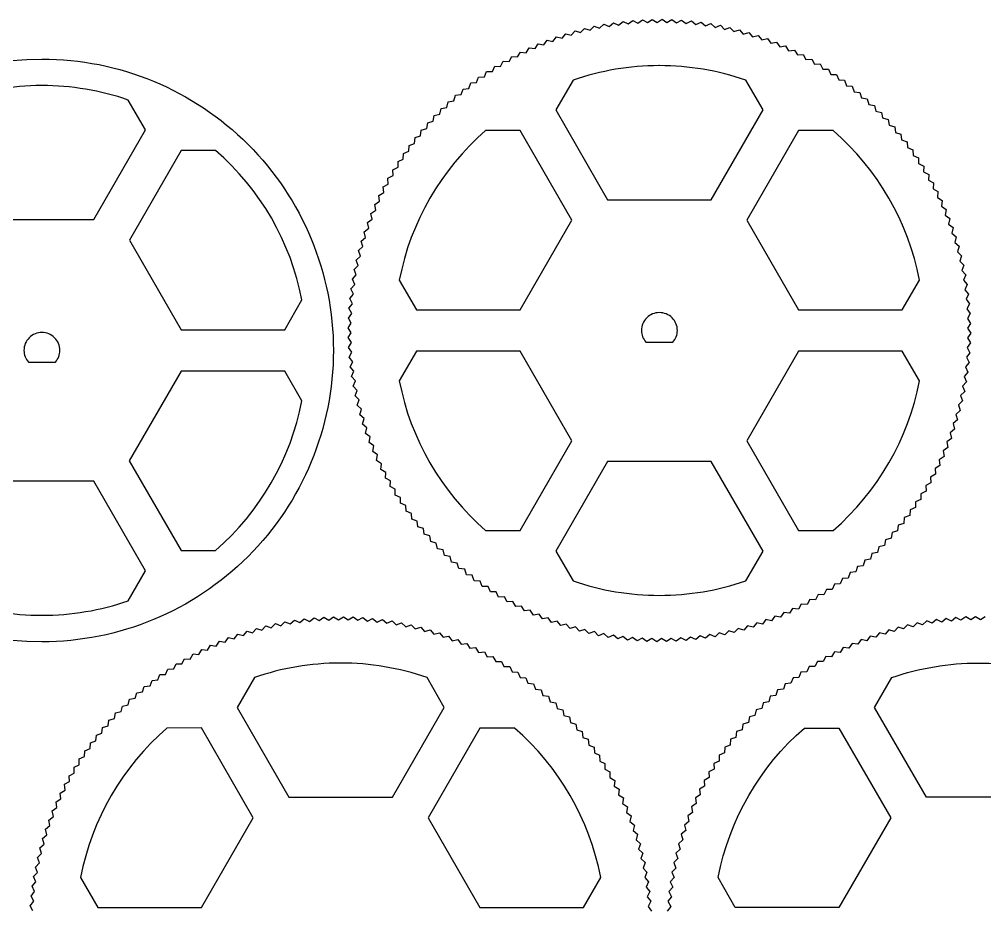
# Model space of a CAD drawing. Extents: x 10 to 440, y 14 to 290.
# Drawn here: x 320.3 to 393, y 64.9 to 131.9 of the extents above; entities that cross this region are included whole.
import ezdxf

# ---------------------------------------------------------------- set-up
doc = ezdxf.new("R2010")
doc.units = 0
doc.layers.add('Layer_1', color=7, linetype='CONTINUOUS')

msp = doc.modelspace()

# ---------------------------------------------------------------- linework, layer by layer
at = {"layer": 'Layer_1', "color": 7}
for p, q in [((364.70629, 131.39483), (365.03168, 131.68343)), ((365.03168, 131.68343), (365.42729, 131.5027)), ((365.42729, 131.5027), (365.76159, 131.78095)), ((365.76159, 131.78095), (366.15133, 131.58788)), ((366.15133, 131.58788), (366.49421, 131.85548)), ((366.49421, 131.85548), (366.87769, 131.65027)), ((366.87769, 131.65027), (367.2288, 131.90697)), ((367.2288, 131.90697), (367.60565, 131.68982)), ((367.60565, 131.68982), (367.96465, 131.93536)), ((367.96465, 131.93536), (368.33449, 131.70647)), ((368.33449, 131.70647), (368.70103, 131.94062)), ((368.70103, 131.94062), (369.0635, 131.70023)), ((369.0635, 131.70023), (369.43721, 131.92275)), ((369.43721, 131.92275), (369.79195, 131.67109)), ((369.79195, 131.67109), (370.17246, 131.88177)), ((370.17246, 131.88177), (370.51913, 131.61909)), ((370.51913, 131.61909), (370.90607, 131.8177)), ((370.90607, 131.8177), (371.24431, 131.54427)), ((371.24431, 131.54427), (371.6373, 131.73063)), ((371.6373, 131.73063), (371.96678, 131.44671)), ((371.96678, 131.44671), (372.36544, 131.62063)), ((372.36544, 131.62063), (372.68584, 131.3265)), ((361.1715, 130.51944), (361.44774, 130.8554)), ((361.44774, 130.8554), (361.86676, 130.73878)), ((361.86676, 130.73878), (362.15341, 131.06589)), ((362.15341, 131.06589), (362.56856, 130.93617)), ((362.56856, 130.93617), (362.86535, 131.25412)), ((362.86535, 131.25412), (363.27621, 131.11142)), ((363.27621, 131.11142), (363.58284, 131.41989)), ((363.58284, 131.41989), (363.98902, 131.26436)), ((363.98902, 131.26436), (364.30519, 131.56304)), ((364.30519, 131.56304), (364.70629, 131.39483)), ((372.68584, 131.3265), (373.08976, 131.48782)), ((373.08976, 131.48782), (373.40076, 131.18377)), ((373.40076, 131.18377), (373.80955, 131.33232)), ((373.80955, 131.33232), (374.11085, 131.01865)), ((374.11085, 131.01865), (374.5241, 131.15428)), ((374.5241, 131.15428), (374.8154, 130.8313)), ((374.8154, 130.8313), (375.23271, 130.95389)), ((375.23271, 130.95389), (375.51372, 130.62192)), ((359.80337, 130.01583), (360.05797, 130.36847)), ((360.05797, 130.36847), (360.48348, 130.27837)), ((360.48348, 130.27837), (360.74903, 130.62284)), ((360.74903, 130.62284), (361.1715, 130.51944)), ((375.51372, 130.62192), (375.93467, 130.73135)), ((375.93467, 130.73135), (376.20512, 130.39071)), ((376.20512, 130.39071), (376.6293, 130.48681)), ((376.6293, 130.48681), (376.88891, 130.13785)), ((376.88891, 130.13785), (377.3159, 130.22065)), ((377.3159, 130.22065), (377.56442, 129.86371)), ((357.81718, 129.10191), (358.03746, 129.47694)), ((358.03746, 129.47694), (358.46956, 129.42734)), ((358.46956, 129.42734), (358.70151, 129.79527)), ((358.70151, 129.79527), (359.13184, 129.73207)), ((359.13184, 129.73207), (359.37524, 130.09253)), ((359.37524, 130.09253), (359.80337, 130.01583)), ((377.56442, 129.86371), (377.9938, 129.93301)), ((377.9938, 129.93301), (378.23099, 129.56843)), ((378.23099, 129.56843), (378.66234, 129.62423)), ((378.66234, 129.62423), (378.88796, 129.25239)), ((356.54467, 128.39042), (356.74097, 128.77854)), ((356.74097, 128.77854), (357.17533, 128.75614)), ((357.17533, 128.75614), (357.38373, 129.13791)), ((357.38373, 129.13791), (357.81718, 129.10191)), ((378.88796, 129.25239), (379.32084, 129.29459)), ((379.32084, 129.29459), (379.53467, 128.91585)), ((379.53467, 128.91585), (379.96867, 128.94445)), ((379.96867, 128.94445), (380.1705, 128.55917)), ((355.31935, 127.60064), (355.49089, 128.00032)), ((355.49089, 128.00032), (355.92581, 128.00532)), ((355.92581, 128.00532), (356.10982, 128.39942)), ((356.10982, 128.39942), (356.54467, 128.39042)), ((368.46015, 128.45018), (368.46016, 128.45018)), ((380.1705, 128.55917), (380.60518, 128.57417)), ((380.60518, 128.57417), (380.79481, 128.18275)), ((380.79481, 128.18275), (381.22975, 128.18375)), ((381.22975, 128.18375), (381.40698, 127.78656)), ((354.7259, 127.17716), (354.88481, 127.58204)), ((354.88481, 127.58204), (355.31935, 127.60064)), ((362.00061, 127.36134), (360.70095, 125.10982)), ((376.30051, 125.10982), (375.00085, 127.36084)), ((381.40698, 127.78656), (381.84175, 127.77416)), ((381.84175, 127.77416), (382.00642, 127.3716)), ((382.00642, 127.3716), (382.44058, 127.3456)), ((382.44058, 127.3456), (382.59253, 126.93806)), ((321.96016, 126.95018), (321.96016, 126.95018)), ((353.58036, 126.27544), (353.71353, 126.68949)), ((353.71353, 126.68949), (354.14605, 126.73529)), ((354.14605, 126.73529), (354.29216, 127.14496)), ((354.29216, 127.14496), (354.7259, 127.17716)), ((382.59253, 126.93806), (383.02566, 126.89846)), ((383.02566, 126.89846), (383.16473, 126.48636)), ((383.16473, 126.48636), (383.5964, 126.43316)), ((329.80051, 123.60982), (328.50085, 125.86084)), ((352.60061, 125.72511), (353.0294, 125.79801)), ((353.0294, 125.79801), (353.14949, 126.21604)), ((353.14949, 126.21604), (353.58036, 126.27544)), ((383.5964, 126.43316), (383.72246, 126.01689)), ((383.72246, 126.01689), (384.15225, 125.95009)), ((384.15225, 125.95009), (384.26517, 125.53007)), ((351.97381, 124.79246), (352.06741, 125.21721)), ((352.06741, 125.21721), (352.4937, 125.30351)), ((352.4937, 125.30351), (352.60061, 125.72511)), ((360.70095, 125.10982), (364.60045, 118.35519)), ((372.40049, 118.35519), (376.30051, 125.10982)), ((384.26517, 125.53007), (384.69265, 125.44987)), ((384.69265, 125.44987), (384.79235, 125.02651)), ((351.47025, 124.26528), (351.55045, 124.69276)), ((351.55045, 124.69276), (351.97381, 124.79246)), ((384.79235, 125.02651), (385.2171, 124.93291)), ((385.2171, 124.93291), (385.3034, 124.50662)), ((385.3034, 124.50662), (385.725, 124.39971)), ((385.725, 124.39971), (385.7979, 123.97092)), ((325.90049, 116.85519), (329.80051, 123.60982)), ((350.51396, 123.16484), (350.56716, 123.59651)), ((350.56716, 123.59651), (350.98343, 123.72257)), ((350.98343, 123.72257), (351.05023, 124.15236)), ((351.05023, 124.15236), (351.47025, 124.26528)), ((385.7979, 123.97092), (386.21593, 123.85083)), ((386.21593, 123.85083), (386.27533, 123.41996)), ((350.06226, 122.59264), (350.10186, 123.02577)), ((350.10186, 123.02577), (350.51396, 123.16484)), ((358.01532, 123.56058), (355.41651, 123.56005)), ((361.91534, 116.80595), (358.01532, 123.56058)), ((378.9851, 123.55952), (375.08508, 116.80436)), ((381.58494, 123.55952), (378.9851, 123.55952)), ((386.27533, 123.41996), (386.68938, 123.28679)), ((386.68938, 123.28679), (386.73518, 122.85427)), ((386.73518, 122.85427), (387.14485, 122.70816)), ((349.62872, 122.00653), (349.65472, 122.44069)), ((349.65472, 122.44069), (350.06226, 122.59264)), ((387.14485, 122.70816), (387.17705, 122.27442)), ((387.17705, 122.27442), (387.58193, 122.11551)), ((332.4851, 122.05952), (328.58508, 115.30436)), ((335.08494, 122.05952), (332.4851, 122.05952)), ((348.81657, 121.22986), (349.21376, 121.40709)), ((349.21376, 121.40709), (349.22616, 121.84186)), ((349.22616, 121.84186), (349.62872, 122.00653)), ((387.58193, 122.11551), (387.60053, 121.68097)), ((387.60053, 121.68097), (388.00021, 121.50943)), ((388.00021, 121.50943), (388.00521, 121.07451)), ((348.42615, 120.60529), (348.81757, 120.79492)), ((348.81757, 120.79492), (348.81657, 121.22986)), ((388.00521, 121.07451), (388.39931, 120.8905)), ((388.39931, 120.8905), (388.39031, 120.45565)), ((348.05587, 119.96878), (348.44115, 120.17061)), ((348.08447, 119.53478), (348.05587, 119.96878)), ((348.44115, 120.17061), (348.42615, 120.60529)), ((388.39031, 120.45565), (388.77843, 120.25935)), ((388.77843, 120.25935), (388.75603, 119.82499)), ((347.70573, 119.32095), (348.08447, 119.53478)), ((347.74793, 118.88807), (347.70573, 119.32095)), ((388.75603, 119.82499), (389.1378, 119.61659)), ((389.1378, 119.61659), (389.1018, 119.18314)), ((347.37609, 118.66245), (347.74793, 118.88807)), ((347.43189, 118.2311), (347.37609, 118.66245)), ((389.1018, 119.18314), (389.47683, 118.96286)), ((389.47683, 118.96286), (389.42723, 118.53076)), ((389.42723, 118.53076), (389.79516, 118.29881)), ((347.06731, 117.99391), (347.43189, 118.2311)), ((347.13661, 117.56453), (347.06731, 117.99391)), ((364.60045, 118.35519), (372.40049, 118.35519)), ((389.79516, 118.29881), (389.73196, 117.86848)), ((389.73196, 117.86848), (390.09242, 117.62508)), ((346.77967, 117.31601), (347.13661, 117.56453)), ((346.86247, 116.88902), (346.77967, 117.31601)), ((390.09242, 117.62508), (390.01572, 117.19695)), ((390.01572, 117.19695), (390.36836, 116.94235)), ((318.10045, 116.85519), (325.90049, 116.85519)), ((346.51351, 116.62941), (346.86247, 116.88902)), ((346.60971, 116.20523), (346.51351, 116.62941)), ((358.01584, 110.05079), (361.91534, 116.80595)), ((375.08508, 116.80436), (378.9851, 110.04976)), ((390.36836, 116.94235), (390.27826, 116.51684)), ((390.27826, 116.51684), (390.62273, 116.25129)), ((346.26907, 115.93478), (346.60971, 116.20523)), ((346.3785, 115.51383), (346.26907, 115.93478)), ((390.62273, 116.25129), (390.51933, 115.82882)), ((390.51933, 115.82882), (390.85529, 115.55258)), ((328.58508, 115.30436), (332.4851, 108.54976)), ((346.04653, 115.23282), (346.3785, 115.51383)), ((346.16912, 114.81551), (346.04653, 115.23282)), ((390.85529, 115.55258), (390.73867, 115.13356)), ((390.73867, 115.13356), (391.06578, 114.84691)), ((345.84614, 114.52421), (346.16912, 114.81551)), ((345.98177, 114.11096), (345.84614, 114.52421)), ((391.06578, 114.84691), (390.93606, 114.43176)), ((390.93606, 114.43176), (391.25401, 114.13497)), ((391.25401, 114.13497), (391.11131, 113.72411)), ((345.5126, 113.08987), (345.81665, 113.40087)), ((345.6681, 113.80966), (345.98177, 114.11096)), ((345.81665, 113.40087), (345.6681, 113.80966)), ((391.11131, 113.72411), (391.41978, 113.41748)), ((391.41978, 113.41748), (391.26425, 113.0113)), ((345.37979, 112.36555), (345.67392, 112.68595)), ((345.67392, 112.68595), (345.5126, 113.08987)), ((391.26425, 113.0113), (391.56293, 112.69513)), ((391.56293, 112.69513), (391.39472, 112.29403)), ((345.26979, 111.63741), (345.55371, 111.96689)), ((345.55371, 111.96689), (345.37979, 112.36555)), ((348.91562, 112.30232), (350.2158, 110.05079)), ((386.78463, 110.04976), (388.08429, 112.30078)), ((391.39472, 112.29403), (391.68332, 111.96864)), ((391.68332, 111.96864), (391.50259, 111.57303)), ((345.18272, 110.90618), (345.45615, 111.24442)), ((345.45615, 111.24442), (345.26979, 111.63741)), ((391.50259, 111.57303), (391.78084, 111.23873)), ((391.78084, 111.23873), (391.58777, 110.84899)), ((340.284626, 108.54976), (341.584289, 110.80078)), ((345.11865, 110.17257), (345.38133, 110.51924)), ((345.38133, 110.51924), (345.18272, 110.90618)), ((391.58777, 110.84899), (391.85537, 110.50611)), ((391.85537, 110.50611), (391.65016, 110.12263)), ((345.07767, 109.43732), (345.32933, 109.79206)), ((345.32933, 109.79206), (345.11865, 110.17257)), ((350.2158, 110.05079), (358.01584, 110.05079)), ((368.50001, 109.85), (368.50001, 109.85)), ((378.9851, 110.04976), (386.78463, 110.04976)), ((391.65016, 110.12263), (391.90686, 109.77152)), ((391.90686, 109.77152), (391.68971, 109.39467)), ((345.0598, 108.70114), (345.30019, 109.06361)), ((345.30019, 109.06361), (345.07767, 109.43732)), ((391.68971, 109.39467), (391.93525, 109.03567)), ((322.00001, 108.35), (322.00001, 108.35)), ((332.4851, 108.54976), (340.284626, 108.54976)), ((345.29395, 108.3346), (345.0598, 108.70114)), ((345.06506, 107.96476), (345.29395, 108.3346)), ((391.93525, 109.03567), (391.70636, 108.66583)), ((391.70636, 108.66583), (391.94051, 108.29929)), ((345.3106, 107.60576), (345.06506, 107.96476)), ((345.09345, 107.22891), (345.3106, 107.60576)), ((367.48052, 107.6164), (369.51945, 107.6164)), ((391.94051, 108.29929), (391.70012, 107.93682)), ((391.70012, 107.93682), (391.92264, 107.56311)), ((343.949993, 106.99994), (343.949993, 106.99994)), ((345.35015, 106.8778), (345.09345, 107.22891)), ((345.14494, 106.49432), (345.35015, 106.8778)), ((350.21528, 106.94969), (348.91562, 104.69864)), ((358.01532, 106.94969), (350.21528, 106.94969)), ((361.91534, 100.19506), (358.01532, 106.94969)), ((378.98458, 106.94969), (375.08457, 100.19506)), ((386.78463, 106.94969), (378.98458, 106.94969)), ((388.08429, 104.69864), (386.78463, 106.94969)), ((391.92264, 107.56311), (391.67098, 107.20837)), ((391.67098, 107.20837), (391.88166, 106.82786)), ((345.41254, 106.15144), (345.14494, 106.49432)), ((345.21947, 105.7617), (345.41254, 106.15144)), ((391.88166, 106.82786), (391.61898, 106.48119)), ((391.61898, 106.48119), (391.81759, 106.09425)), ((320.98052, 106.1164), (323.01945, 106.1164)), ((332.48459, 105.44969), (328.58457, 98.69506)), ((340.284626, 105.44969), (332.48459, 105.44969)), ((341.584289, 103.19864), (340.284626, 105.44969)), ((345.49772, 105.4274), (345.21947, 105.7617)), ((345.31699, 105.03179), (345.49772, 105.4274)), ((391.81759, 106.09425), (391.54416, 105.75601)), ((391.54416, 105.75601), (391.73052, 105.36302)), ((345.60559, 104.7064), (345.31699, 105.03179)), ((345.43738, 104.3053), (345.60559, 104.7064)), ((391.73052, 105.36302), (391.4466, 105.03354)), ((391.4466, 105.03354), (391.62052, 104.63488)), ((345.73606, 103.98913), (345.43738, 104.3053)), ((345.58053, 103.58295), (345.73606, 103.98913)), ((391.62052, 104.63488), (391.32639, 104.31448)), ((391.32639, 104.31448), (391.48771, 103.91056)), ((345.889, 103.27632), (345.58053, 103.58295)), ((345.7463, 102.86546), (345.889, 103.27632)), ((391.48771, 103.91056), (391.18366, 103.59956)), ((391.18366, 103.59956), (391.33221, 103.19077)), ((346.06425, 102.56867), (345.7463, 102.86546)), ((345.93453, 102.15352), (346.06425, 102.56867)), ((391.33221, 103.19077), (391.01854, 102.88947)), ((391.01854, 102.88947), (391.15417, 102.47622)), ((346.26164, 101.86687), (345.93453, 102.15352)), ((346.14502, 101.44785), (346.26164, 101.86687)), ((391.15417, 102.47622), (390.83119, 102.18492)), ((390.83119, 102.18492), (390.95378, 101.76761)), ((346.48098, 101.17161), (346.14502, 101.44785)), ((346.37758, 100.74914), (346.48098, 101.17161)), ((390.73124, 101.06565), (390.3906, 100.7952)), ((390.95378, 101.76761), (390.62181, 101.4866)), ((390.62181, 101.4866), (390.73124, 101.06565)), ((346.72205, 100.48359), (346.37758, 100.74914)), ((346.63195, 100.05808), (346.72205, 100.48359)), ((390.4868, 100.37102), (390.13784, 100.11141)), ((390.3906, 100.7952), (390.4868, 100.37102)), ((346.98459, 99.80348), (346.63195, 100.05808)), ((346.90789, 99.37535), (346.98459, 99.80348)), ((358.01532, 93.44044), (361.91534, 100.19506)), ((375.08457, 100.19506), (378.98458, 93.44044)), ((390.22064, 99.68442), (389.8637, 99.4359)), ((390.13784, 100.11141), (390.22064, 99.68442)), ((347.26835, 99.13195), (346.90789, 99.37535)), ((347.20515, 98.70162), (347.26835, 99.13195)), ((389.933, 99.00652), (389.56842, 98.76933)), ((389.8637, 99.4359), (389.933, 99.00652)), ((328.58457, 98.69506), (332.48459, 91.94044)), ((347.57308, 98.46967), (347.20515, 98.70162)), ((347.52348, 98.03757), (347.57308, 98.46967)), ((364.59993, 98.64476), (360.70043, 91.89014)), ((372.39997, 98.64476), (364.59993, 98.64476)), ((376.29999, 91.89014), (372.39997, 98.64476)), ((389.62422, 98.33798), (389.25238, 98.11236)), ((389.56842, 98.76933), (389.62422, 98.33798)), ((347.89851, 97.81729), (347.52348, 98.03757)), ((347.86251, 97.38384), (347.89851, 97.81729)), ((389.29458, 97.67948), (388.91584, 97.46565)), ((388.91584, 97.46565), (388.94444, 97.03165)), ((389.25238, 98.11236), (389.29458, 97.67948)), ((325.89997, 97.14476), (318.09993, 97.14476)), ((329.8, 90.39014), (325.89997, 97.14476)), ((348.24428, 97.17544), (347.86251, 97.38384)), ((348.22188, 96.74108), (348.24428, 97.17544)), ((348.61, 96.54478), (348.22188, 96.74108)), ((388.94444, 97.03165), (388.55916, 96.82982)), ((388.55916, 96.82982), (388.57416, 96.39514)), ((348.601, 96.10993), (348.61, 96.54478)), ((348.9951, 95.92592), (348.601, 96.10993)), ((388.57416, 96.39514), (388.18274, 96.20551)), ((388.18274, 96.20551), (388.18374, 95.77057)), ((349.0001, 95.491), (348.9951, 95.92592)), ((349.39978, 95.31946), (349.0001, 95.491)), ((349.41838, 94.88492), (349.39978, 95.31946)), ((387.78655, 95.59334), (387.77415, 95.15857)), ((388.18374, 95.77057), (387.78655, 95.59334)), ((349.82326, 94.72601), (349.41838, 94.88492)), ((349.85546, 94.29227), (349.82326, 94.72601)), ((387.34559, 94.55974), (386.93805, 94.40779)), ((387.37159, 94.9939), (387.34559, 94.55974)), ((387.77415, 95.15857), (387.37159, 94.9939)), ((350.26513, 94.14616), (349.85546, 94.29227)), ((350.31093, 93.71364), (350.26513, 94.14616)), ((386.48635, 93.83559), (386.43315, 93.40392)), ((386.89845, 93.97466), (386.48635, 93.83559)), ((386.93805, 94.40779), (386.89845, 93.97466)), ((350.72498, 93.58047), (350.31093, 93.71364)), ((350.78438, 93.1496), (350.72498, 93.58047)), ((351.20241, 93.02951), (350.78438, 93.1496)), ((355.416, 93.44044), (358.01532, 93.44044)), ((378.98458, 93.44044), (381.58443, 93.44044)), ((386.01688, 93.27786), (385.95008, 92.84807)), ((386.43315, 93.40392), (386.01688, 93.27786)), ((351.27531, 92.60072), (351.20241, 93.02951)), ((351.69691, 92.49381), (351.27531, 92.60072)), ((351.78321, 92.06752), (351.69691, 92.49381)), ((385.53006, 92.73515), (385.44986, 92.30767)), ((385.95008, 92.84807), (385.53006, 92.73515)), ((332.48459, 91.94044), (335.08443, 91.94044)), ((352.20796, 91.97392), (351.78321, 92.06752)), ((352.30766, 91.55056), (352.20796, 91.97392)), ((360.70043, 91.89014), (362.00009, 89.63858)), ((374.99981, 89.63858), (376.29999, 91.89014)), ((384.50661, 91.69692), (384.3997, 91.27532)), ((384.9329, 91.78322), (384.50661, 91.69692)), ((385.0265, 92.20797), (384.9329, 91.78322)), ((385.44986, 92.30767), (385.0265, 92.20797)), ((352.73514, 91.47036), (352.30766, 91.55056)), ((352.84806, 91.05034), (352.73514, 91.47036)), ((353.27785, 90.98354), (352.84806, 91.05034)), ((353.40391, 90.56727), (353.27785, 90.98354)), ((383.97091, 91.20242), (383.85082, 90.78439)), ((384.3997, 91.27532), (383.97091, 91.20242)), ((328.49981, 88.13858), (329.8, 90.39014)), ((353.83558, 90.51407), (353.40391, 90.56727)), ((353.97465, 90.10197), (353.83558, 90.51407)), ((382.85426, 90.26514), (382.70815, 89.85547)), ((383.28678, 90.31094), (382.85426, 90.26514)), ((383.41995, 90.72499), (383.28678, 90.31094)), ((383.85082, 90.78439), (383.41995, 90.72499)), ((354.40778, 90.06237), (353.97465, 90.10197)), ((354.55973, 89.65483), (354.40778, 90.06237)), ((354.99389, 89.62883), (354.55973, 89.65483)), ((355.15856, 89.22627), (354.99389, 89.62883)), ((382.1155, 89.41839), (381.68096, 89.39979)), ((382.27441, 89.82327), (382.1155, 89.41839)), ((382.70815, 89.85547), (382.27441, 89.82327)), ((355.59333, 89.21387), (355.15856, 89.22627)), ((355.77056, 88.81668), (355.59333, 89.21387)), ((356.2055, 88.81768), (355.77056, 88.81668)), ((356.39513, 88.42626), (356.2055, 88.81768)), ((381.0745, 88.99511), (380.89049, 88.60101)), ((381.50942, 89.00011), (381.0745, 88.99511)), ((381.68096, 89.39979), (381.50942, 89.00011)), ((356.82981, 88.44126), (356.39513, 88.42626)), ((357.03164, 88.05598), (356.82981, 88.44126)), ((357.46564, 88.08458), (357.03164, 88.05598)), ((357.67947, 87.70584), (357.46564, 88.08458)), ((379.82498, 88.24429), (379.61658, 87.86252)), ((380.25934, 88.22189), (379.82498, 88.24429)), ((380.45564, 88.61001), (380.25934, 88.22189)), ((380.89049, 88.60101), (380.45564, 88.61001)), ((358.11235, 87.74804), (357.67947, 87.70584)), ((358.33797, 87.3762), (358.11235, 87.74804)), ((358.76932, 87.432), (358.33797, 87.3762)), ((359.00651, 87.06742), (358.76932, 87.432)), ((377.86847, 87.26836), (377.62507, 86.9079)), ((378.2988, 87.20516), (377.86847, 87.26836)), ((378.53075, 87.57309), (378.2988, 87.20516)), ((378.96285, 87.52349), (378.53075, 87.57309)), ((379.18313, 87.89852), (378.96285, 87.52349)), ((379.61658, 87.86252), (379.18313, 87.89852)), ((339.98902, 86.26436), (340.30519, 86.56304)), ((340.30519, 86.56304), (340.70629, 86.39483)), ((340.70629, 86.39483), (341.03168, 86.68343)), ((341.03168, 86.68343), (341.42729, 86.5027)), ((341.42729, 86.5027), (341.76159, 86.78095)), ((341.76159, 86.78095), (342.15133, 86.58788)), ((342.15133, 86.58788), (342.49421, 86.85548)), ((342.49421, 86.85548), (342.87769, 86.65027)), ((342.87769, 86.65027), (343.2288, 86.90697)), ((343.2288, 86.90697), (343.60565, 86.68982)), ((343.60565, 86.68982), (343.96465, 86.93536)), ((343.96465, 86.93536), (344.33449, 86.70647)), ((344.33449, 86.70647), (344.70103, 86.94062)), ((344.70103, 86.94062), (345.0635, 86.70023)), ((345.0635, 86.70023), (345.43721, 86.92275)), ((345.43721, 86.92275), (345.79195, 86.67109)), ((345.79195, 86.67109), (346.17246, 86.88177)), ((346.17246, 86.88177), (346.51913, 86.61909)), ((346.51913, 86.61909), (346.90607, 86.8177)), ((346.90607, 86.8177), (347.24431, 86.54427)), ((347.24431, 86.54427), (347.6373, 86.73063)), ((347.6373, 86.73063), (347.96678, 86.44671)), ((347.96678, 86.44671), (348.36544, 86.62063)), ((348.36544, 86.62063), (348.68584, 86.3265)), ((359.43589, 87.13672), (359.00651, 87.06742)), ((359.68441, 86.77978), (359.43589, 87.13672)), ((360.1114, 86.86258), (359.68441, 86.77978)), ((360.37101, 86.51362), (360.1114, 86.86258)), ((360.79519, 86.60972), (360.37101, 86.51362)), ((361.06564, 86.26908), (360.79519, 86.60972)), ((376.51683, 86.72206), (376.25128, 86.37759)), ((376.94234, 86.63196), (376.51683, 86.72206)), ((377.19694, 86.9846), (376.94234, 86.63196)), ((377.62507, 86.9079), (377.19694, 86.9846)), ((388.63487, 86.6202), (388.31447, 86.32607)), ((389.03353, 86.44628), (388.63487, 86.6202)), ((389.36301, 86.7302), (389.03353, 86.44628)), ((389.756, 86.54384), (389.36301, 86.7302)), ((390.09424, 86.81727), (389.756, 86.54384)), ((390.48118, 86.61866), (390.09424, 86.81727)), ((390.82785, 86.88134), (390.48118, 86.61866)), ((391.20836, 86.67066), (390.82785, 86.88134)), ((391.5631, 86.92232), (391.20836, 86.67066)), ((391.93681, 86.6998), (391.5631, 86.92232)), ((392.29928, 86.94019), (391.93681, 86.6998)), ((392.66582, 86.70604), (392.29928, 86.94019)), ((393.03566, 86.93493), (392.66582, 86.70604)), ((337.1715, 85.51944), (337.44774, 85.8554)), ((337.44774, 85.8554), (337.86676, 85.73878)), ((337.86676, 85.73878), (338.15341, 86.06589)), ((338.15341, 86.06589), (338.56856, 85.93617)), ((338.56856, 85.93617), (338.86535, 86.25412)), ((338.86535, 86.25412), (339.27621, 86.11142)), ((339.27621, 86.11142), (339.58284, 86.41989)), ((339.58284, 86.41989), (339.98902, 86.26436)), ((348.68584, 86.3265), (349.08976, 86.48782)), ((349.08976, 86.48782), (349.40076, 86.18377)), ((349.40076, 86.18377), (349.80955, 86.33232)), ((349.80955, 86.33232), (350.11085, 86.01865)), ((350.11085, 86.01865), (350.5241, 86.15428)), ((350.5241, 86.15428), (350.8154, 85.8313)), ((350.8154, 85.8313), (351.23271, 85.95389)), ((351.23271, 85.95389), (351.51372, 85.62192)), ((361.48659, 86.37851), (361.06564, 86.26908)), ((361.7676, 86.04654), (361.48659, 86.37851)), ((362.18491, 86.16913), (361.7676, 86.04654)), ((362.47621, 85.84615), (362.18491, 86.16913)), ((362.88946, 85.98178), (362.47621, 85.84615)), ((363.19076, 85.66811), (362.88946, 85.98178)), ((363.59955, 85.81666), (363.19076, 85.66811)), ((363.91055, 85.51261), (363.59955, 85.81666)), ((373.7241, 85.88901), (373.41747, 85.58054)), ((374.13496, 85.74631), (373.7241, 85.88901)), ((374.43175, 86.06426), (374.13496, 85.74631)), ((374.8469, 85.93454), (374.43175, 86.06426)), ((375.13355, 86.26165), (374.8469, 85.93454)), ((375.55257, 86.14503), (375.13355, 86.26165)), ((375.82881, 86.48099), (375.55257, 86.14503)), ((376.25128, 86.37759), (375.82881, 86.48099)), ((385.7676, 85.95346), (385.48659, 85.62149)), ((386.18491, 85.83087), (385.7676, 85.95346)), ((386.47621, 86.15385), (386.18491, 85.83087)), ((386.88946, 86.01822), (386.47621, 86.15385)), ((387.19076, 86.33189), (386.88946, 86.01822)), ((387.59955, 86.18334), (387.19076, 86.33189)), ((387.91055, 86.48739), (387.59955, 86.18334)), ((388.31447, 86.32607), (387.91055, 86.48739)), ((335.13184, 84.73207), (335.37524, 85.09253)), ((335.37524, 85.09253), (335.80337, 85.01583)), ((335.80337, 85.01583), (336.05797, 85.36847)), ((336.05797, 85.36847), (336.48348, 85.27837)), ((336.48348, 85.27837), (336.74903, 85.62284)), ((336.74903, 85.62284), (337.1715, 85.51944)), ((351.51372, 85.62192), (351.93467, 85.73135)), ((351.93467, 85.73135), (352.20512, 85.39071)), ((352.20512, 85.39071), (352.6293, 85.48681)), ((352.6293, 85.48681), (352.88891, 85.13785)), ((352.88891, 85.13785), (353.3159, 85.22065)), ((353.3159, 85.22065), (353.56442, 84.86371)), ((364.31447, 85.67393), (363.91055, 85.51261)), ((364.63487, 85.3798), (364.31447, 85.67393)), ((365.03353, 85.55372), (364.63487, 85.3798)), ((365.36301, 85.2698), (365.03353, 85.55372)), ((365.756, 85.45616), (365.36301, 85.2698)), ((366.09424, 85.18273), (365.756, 85.45616)), ((366.48118, 85.38134), (366.09424, 85.18273)), ((366.82785, 85.11866), (366.48118, 85.38134)), ((367.20836, 85.32934), (366.82785, 85.11866)), ((367.5631, 85.07768), (367.20836, 85.32934)), ((367.93681, 85.3002), (367.5631, 85.07768)), ((368.29928, 85.05981), (367.93681, 85.3002)), ((368.66582, 85.29396), (368.29928, 85.05981)), ((369.03566, 85.06507), (368.66582, 85.29396)), ((369.39466, 85.31061), (369.03566, 85.06507)), ((369.77151, 85.09346), (369.39466, 85.31061)), ((370.12262, 85.35016), (369.77151, 85.09346)), ((370.5061, 85.14495), (370.12262, 85.35016)), ((370.84898, 85.41255), (370.5061, 85.14495)), ((371.23872, 85.21948), (370.84898, 85.41255)), ((371.57302, 85.49773), (371.23872, 85.21948)), ((371.96863, 85.317), (371.57302, 85.49773)), ((372.29402, 85.6056), (371.96863, 85.317)), ((372.69512, 85.43739), (372.29402, 85.6056)), ((373.01129, 85.73607), (372.69512, 85.43739)), ((373.41747, 85.58054), (373.01129, 85.73607)), ((383.68441, 85.22022), (383.43589, 84.86328)), ((384.1114, 85.13742), (383.68441, 85.22022)), ((384.37101, 85.48638), (384.1114, 85.13742)), ((384.79519, 85.39028), (384.37101, 85.48638)), ((385.06564, 85.73092), (384.79519, 85.39028)), ((385.48659, 85.62149), (385.06564, 85.73092)), ((333.81718, 84.10191), (334.03746, 84.47694)), ((334.03746, 84.47694), (334.46956, 84.42734)), ((334.46956, 84.42734), (334.70151, 84.79527)), ((334.70151, 84.79527), (335.13184, 84.73207)), ((353.56442, 84.86371), (353.9938, 84.93301)), ((353.9938, 84.93301), (354.23099, 84.56843)), ((354.23099, 84.56843), (354.66234, 84.62423)), ((354.66234, 84.62423), (354.88796, 84.25239)), ((382.33797, 84.6238), (382.11235, 84.25196)), ((382.76932, 84.568), (382.33797, 84.6238)), ((383.00651, 84.93258), (382.76932, 84.568)), ((383.43589, 84.86328), (383.00651, 84.93258)), ((332.54467, 83.39042), (332.74097, 83.77854)), ((332.74097, 83.77854), (333.17533, 83.75614)), ((333.17533, 83.75614), (333.38373, 84.13791)), ((333.38373, 84.13791), (333.81718, 84.10191)), ((354.88796, 84.25239), (355.32084, 84.29459)), ((355.32084, 84.29459), (355.53467, 83.91585)), ((355.53467, 83.91585), (355.96867, 83.94445)), ((355.96867, 83.94445), (356.1705, 83.55917)), ((381.03164, 83.94402), (380.82981, 83.55874)), ((381.46564, 83.91542), (381.03164, 83.94402)), ((381.67947, 84.29416), (381.46564, 83.91542)), ((382.11235, 84.25196), (381.67947, 84.29416)), ((331.31935, 82.60064), (331.49089, 83.00032)), ((331.49089, 83.00032), (331.92581, 83.00532)), ((331.92581, 83.00532), (332.10982, 83.39942)), ((332.10982, 83.39942), (332.54467, 83.39042)), ((344.46015, 83.45018), (344.46016, 83.45018)), ((356.1705, 83.55917), (356.60518, 83.57417)), ((356.60518, 83.57417), (356.79481, 83.18275)), ((356.79481, 83.18275), (357.22975, 83.18375)), ((357.22975, 83.18375), (357.40698, 82.78656)), ((379.77056, 83.18332), (379.59333, 82.78613)), ((380.2055, 83.18232), (379.77056, 83.18332)), ((380.39513, 83.57374), (380.2055, 83.18232)), ((380.82981, 83.55874), (380.39513, 83.57374)), ((330.14605, 81.73529), (330.29216, 82.14496)), ((330.29216, 82.14496), (330.7259, 82.17716)), ((330.7259, 82.17716), (330.88481, 82.58204)), ((330.88481, 82.58204), (331.31935, 82.60064)), ((338.00061, 82.36134), (336.70095, 80.10982)), ((352.30051, 80.10982), (351.00085, 82.36084)), ((357.40698, 82.78656), (357.84175, 82.77416)), ((357.84175, 82.77416), (358.00642, 82.3716)), ((358.00642, 82.3716), (358.44058, 82.3456)), ((358.44058, 82.3456), (358.59253, 81.93806)), ((378.55973, 82.34517), (378.40778, 81.93763)), ((378.99389, 82.37117), (378.55973, 82.34517)), ((379.15856, 82.77373), (378.99389, 82.37117)), ((379.59333, 82.78613), (379.15856, 82.77373)), ((384.70043, 80.10986), (386.00009, 82.36142)), ((329.58036, 81.27544), (329.71353, 81.68949)), ((329.71353, 81.68949), (330.14605, 81.73529)), ((358.59253, 81.93806), (359.02566, 81.89846)), ((359.02566, 81.89846), (359.16473, 81.48636)), ((359.16473, 81.48636), (359.5964, 81.43316)), ((359.5964, 81.43316), (359.72246, 81.01689)), ((377.40391, 81.43273), (377.27785, 81.01646)), ((377.83558, 81.48593), (377.40391, 81.43273)), ((377.97465, 81.89803), (377.83558, 81.48593)), ((378.40778, 81.93763), (377.97465, 81.89803)), ((328.4937, 80.30351), (328.60061, 80.72511)), ((328.60061, 80.72511), (329.0294, 80.79801)), ((329.0294, 80.79801), (329.14949, 81.21604)), ((329.14949, 81.21604), (329.58036, 81.27544)), ((359.72246, 81.01689), (360.15225, 80.95009)), ((360.15225, 80.95009), (360.26517, 80.53007)), ((376.84806, 80.94966), (376.73514, 80.52964)), ((377.27785, 81.01646), (376.84806, 80.94966)), ((327.97381, 79.79246), (328.06741, 80.21721)), ((328.06741, 80.21721), (328.4937, 80.30351)), ((336.70095, 80.10982), (340.60045, 73.35519)), ((348.40049, 73.35519), (352.30051, 80.10982)), ((360.26517, 80.53007), (360.69265, 80.44987)), ((360.69265, 80.44987), (360.79235, 80.02651)), ((360.79235, 80.02651), (361.2171, 79.93291)), ((376.20796, 80.02608), (375.78321, 79.93248)), ((376.30766, 80.44944), (376.20796, 80.02608)), ((376.73514, 80.52964), (376.30766, 80.44944)), ((388.59993, 73.35524), (384.70043, 80.10986)), ((327.05023, 79.15236), (327.47025, 79.26528)), ((327.47025, 79.26528), (327.55045, 79.69276)), ((327.55045, 79.69276), (327.97381, 79.79246)), ((361.2171, 79.93291), (361.3034, 79.50662)), ((361.3034, 79.50662), (361.725, 79.39971)), ((361.725, 79.39971), (361.7979, 78.97092)), ((375.27531, 79.39928), (375.20241, 78.97049)), ((375.69691, 79.50619), (375.27531, 79.39928)), ((375.78321, 79.93248), (375.69691, 79.50619)), ((326.51396, 78.16484), (326.56716, 78.59651)), ((326.56716, 78.59651), (326.98343, 78.72257)), ((326.98343, 78.72257), (327.05023, 79.15236)), ((334.01532, 78.56058), (331.41651, 78.56005)), ((337.91534, 71.80595), (334.01532, 78.56058)), ((354.9851, 78.55952), (351.08508, 71.80436)), ((357.58494, 78.55952), (354.9851, 78.55952)), ((361.7979, 78.97092), (362.21593, 78.85083)), ((362.21593, 78.85083), (362.27533, 78.41996)), ((374.78438, 78.8504), (374.72498, 78.41953)), ((375.20241, 78.97049), (374.78438, 78.8504)), ((379.416, 78.55956), (382.01532, 78.55956)), ((382.01532, 78.55956), (385.91534, 71.80494)), ((326.06226, 77.59264), (326.10186, 78.02577)), ((326.10186, 78.02577), (326.51396, 78.16484)), ((362.27533, 78.41996), (362.68938, 78.28679)), ((362.68938, 78.28679), (362.73518, 77.85427)), ((362.73518, 77.85427), (363.14485, 77.70816)), ((374.26513, 77.85384), (373.85546, 77.70773)), ((374.31093, 78.28636), (374.26513, 77.85384)), ((374.72498, 78.41953), (374.31093, 78.28636)), ((325.62872, 77.00653), (325.65472, 77.44069)), ((325.65472, 77.44069), (326.06226, 77.59264)), ((363.14485, 77.70816), (363.17705, 77.27442)), ((363.17705, 77.27442), (363.58193, 77.11551)), ((363.58193, 77.11551), (363.60053, 76.68097)), ((373.41838, 77.11508), (373.39978, 76.68054)), ((373.82326, 77.27399), (373.41838, 77.11508)), ((373.85546, 77.70773), (373.82326, 77.27399)), ((324.81657, 76.22986), (325.21376, 76.40709)), ((325.21376, 76.40709), (325.22616, 76.84186)), ((325.22616, 76.84186), (325.62872, 77.00653)), ((363.60053, 76.68097), (364.00021, 76.50943)), ((364.00021, 76.50943), (364.00521, 76.07451)), ((373.0001, 76.509), (372.9951, 76.07408)), ((373.39978, 76.68054), (373.0001, 76.509)), ((324.42615, 75.60529), (324.81757, 75.79492)), ((324.44115, 75.17061), (324.42615, 75.60529)), ((324.81757, 75.79492), (324.81657, 76.22986)), ((364.00521, 76.07451), (364.39931, 75.8905)), ((364.39931, 75.8905), (364.39031, 75.45565)), ((372.9951, 76.07408), (372.601, 75.89007)), ((372.601, 75.89007), (372.61, 75.45522)), ((324.05587, 74.96878), (324.44115, 75.17061)), ((324.08447, 74.53478), (324.05587, 74.96878)), ((364.39031, 75.45565), (364.77843, 75.25935)), ((364.77843, 75.25935), (364.75603, 74.82499)), ((372.61, 75.45522), (372.22188, 75.25892)), ((372.22188, 75.25892), (372.24428, 74.82456)), ((323.70573, 74.32095), (324.08447, 74.53478)), ((323.74793, 73.88807), (323.70573, 74.32095)), ((364.75603, 74.82499), (365.1378, 74.61659)), ((365.1378, 74.61659), (365.1018, 74.18314)), ((365.1018, 74.18314), (365.47683, 73.96286)), ((371.89851, 74.18271), (371.52348, 73.96243)), ((372.24428, 74.82456), (371.86251, 74.61616)), ((371.86251, 74.61616), (371.89851, 74.18271)), ((323.37609, 73.66245), (323.74793, 73.88807)), ((323.43189, 73.2311), (323.37609, 73.66245)), ((365.47683, 73.96286), (365.42723, 73.53076)), ((365.42723, 73.53076), (365.79516, 73.29881)), ((371.57308, 73.53033), (371.20515, 73.29838)), ((371.52348, 73.96243), (371.57308, 73.53033)), ((323.06731, 72.99391), (323.43189, 73.2311)), ((323.13661, 72.56453), (323.06731, 72.99391)), ((340.60045, 73.35519), (348.40049, 73.35519)), ((365.79516, 73.29881), (365.73196, 72.86848)), ((365.73196, 72.86848), (366.09242, 72.62508)), ((371.26835, 72.86805), (370.90789, 72.62465)), ((371.20515, 73.29838), (371.26835, 72.86805)), ((396.39997, 73.35524), (388.59993, 73.35524)), ((322.77967, 72.31601), (323.13661, 72.56453)), ((322.86247, 71.88902), (322.77967, 72.31601)), ((366.09242, 72.62508), (366.01572, 72.19695)), ((366.01572, 72.19695), (366.36836, 71.94235)), ((370.98459, 72.19652), (370.63195, 71.94192)), ((370.90789, 72.62465), (370.98459, 72.19652)), ((322.51351, 71.62941), (322.86247, 71.88902)), ((322.60971, 71.20523), (322.51351, 71.62941)), ((334.01584, 65.05079), (337.91534, 71.80595)), ((351.08508, 71.80436), (354.9851, 65.04976)), ((366.36836, 71.94235), (366.27826, 71.51684)), ((366.27826, 71.51684), (366.62273, 71.25129)), ((366.62273, 71.25129), (366.51933, 70.82882)), ((370.72205, 71.51641), (370.37758, 71.25086)), ((370.37758, 71.25086), (370.48098, 70.82839)), ((370.63195, 71.94192), (370.72205, 71.51641)), ((385.91534, 71.80494), (382.01532, 65.05031)), ((322.04653, 70.23282), (322.3785, 70.51383)), ((322.26907, 70.93478), (322.60971, 71.20523)), ((322.3785, 70.51383), (322.26907, 70.93478)), ((366.51933, 70.82882), (366.85529, 70.55258)), ((366.85529, 70.55258), (366.73867, 70.13356)), ((370.48098, 70.82839), (370.14502, 70.55215)), ((370.14502, 70.55215), (370.26164, 70.13313)), ((321.84614, 69.52421), (322.16912, 69.81551)), ((322.16912, 69.81551), (322.04653, 70.23282)), ((366.73867, 70.13356), (367.06578, 69.84691)), ((367.06578, 69.84691), (366.93606, 69.43176)), ((370.26164, 70.13313), (369.93453, 69.84648)), ((369.93453, 69.84648), (370.06425, 69.43133)), ((321.6681, 68.80966), (321.98177, 69.11096)), ((321.98177, 69.11096), (321.84614, 69.52421)), ((366.93606, 69.43176), (367.25401, 69.13497)), ((367.25401, 69.13497), (367.11131, 68.72411)), ((370.06425, 69.43133), (369.7463, 69.13454)), ((369.7463, 69.13454), (369.889, 68.72368)), ((321.5126, 68.08987), (321.81665, 68.40087)), ((321.81665, 68.40087), (321.6681, 68.80966)), ((367.11131, 68.72411), (367.41978, 68.41748)), ((367.41978, 68.41748), (367.26425, 68.0113)), ((369.889, 68.72368), (369.58053, 68.41705)), ((369.58053, 68.41705), (369.73606, 68.01087)), ((321.37979, 67.36555), (321.67392, 67.68595)), ((321.67392, 67.68595), (321.5126, 68.08987)), ((367.26425, 68.0113), (367.56293, 67.69513)), ((367.56293, 67.69513), (367.39472, 67.29403)), ((369.73606, 68.01087), (369.43738, 67.6947)), ((369.43738, 67.6947), (369.60559, 67.2936)), ((321.26979, 66.63741), (321.55371, 66.96689)), ((321.55371, 66.96689), (321.37979, 67.36555)), ((324.91562, 67.30232), (326.2158, 65.05079)), ((362.78463, 65.04976), (364.08429, 67.30078)), ((367.39472, 67.29403), (367.68332, 66.96864)), ((367.68332, 66.96864), (367.50259, 66.57303)), ((369.60559, 67.2936), (369.31699, 66.96821)), ((369.31699, 66.96821), (369.49772, 66.5726)), ((374.21528, 65.05031), (372.91562, 67.30136)), ((321.18272, 65.90618), (321.45615, 66.24442)), ((321.45615, 66.24442), (321.26979, 66.63741)), ((367.50259, 66.57303), (367.78084, 66.23873)), ((367.78084, 66.23873), (367.58777, 65.84899)), ((369.49772, 66.5726), (369.21947, 66.2383)), ((369.21947, 66.2383), (369.41254, 65.84856)), ((321.11865, 65.17257), (321.38133, 65.51924)), ((321.38133, 65.51924), (321.18272, 65.90618)), ((367.58777, 65.84899), (367.85537, 65.50611)), ((367.85537, 65.50611), (367.65016, 65.12263)), ((369.41254, 65.84856), (369.14494, 65.50568)), ((369.14494, 65.50568), (369.35015, 65.1222)), ((321.32933, 64.79206), (321.11865, 65.17257)), ((326.2158, 65.05079), (334.01584, 65.05079)), ((354.9851, 65.04976), (362.78463, 65.04976)), ((367.65016, 65.12263), (367.90686, 64.77152)), ((369.35015, 65.1222), (369.09345, 64.77109)), ((382.01532, 65.05031), (374.21528, 65.05031))]:
    msp.add_line(p, q, dxfattribs=at)
for points in [[(300.04999, 106.99994), (300.049991, 119.12259), (309.87734, 128.949939), (321.99999, 128.94994)], [(321.99999, 128.94994), (327.821492, 128.949941), (333.404561, 126.637358), (337.520986, 122.520935)], [(368.46016, 128.45018), (366.26169, 128.445631), (364.07909, 128.077726), (362.00061, 127.36134)], [(368.49995, 128.45018), (368.486683, 128.450193), (368.473417, 128.450193), (368.46015, 128.45018)], [(375.00085, 127.36084), (372.909275, 128.081904), (370.712328, 128.450041), (368.49995, 128.45018)], [(321.96016, 126.95018), (319.76169, 126.945631), (317.57909, 126.577726), (315.50061, 125.86134)], [(321.99996, 126.95018), (321.986693, 126.950193), (321.973427, 126.950193), (321.96016, 126.95018)], [(328.50085, 125.86084), (326.409279, 126.581903), (324.212335, 126.95004), (321.99996, 126.95018)], [(355.41651, 123.56005), (352.053396, 120.638552), (349.764875, 116.675471), (348.91562, 112.30232)], [(388.08429, 112.30078), (387.235659, 116.674091), (384.947677, 120.637531), (381.58494, 123.55952)], [(337.520986, 122.520935), (341.63741, 118.404511), (343.949993, 112.821442), (343.949993, 106.99994)], [(341.584289, 110.80078), (340.735658, 115.17409), (338.447677, 119.137531), (335.08494, 122.05952)], [(368.50001, 109.85), (368.141964, 109.850011), (367.79858, 109.707858), (367.545402, 109.454813)], [(369.454605, 109.454806), (369.201432, 109.70785), (368.858052, 109.850006), (368.50001, 109.85)], [(367.545402, 109.454813), (367.292224, 109.201768), (367.149993, 108.858562), (367.15, 108.5007)], [(369.85, 108.5007), (369.850007, 108.858558), (369.707779, 109.201761), (369.454605, 109.454806)], [(322.00001, 108.35), (321.641964, 108.350011), (321.29858, 108.207858), (321.045402, 107.954813)], [(322.954605, 107.954806), (322.701432, 108.20785), (322.358052, 108.350006), (322.00001, 108.35)], [(367.15, 108.5007), (367.150047, 108.175772), (367.267409, 107.861774), (367.48052, 107.6164)], [(369.51945, 107.6164), (369.732572, 107.86177), (369.849944, 108.175768), (369.85, 108.5007)], [(321.045402, 107.954813), (320.792224, 107.701768), (320.649993, 107.358562), (320.65, 107.0007)], [(323.35, 107.0007), (323.350007, 107.358558), (323.207779, 107.701761), (322.954605, 107.954806)], [(321.99999, 85.04994), (309.87734, 85.049941), (300.049991, 94.87729), (300.04999, 106.99994)], [(320.65, 107.0007), (320.650047, 106.675772), (320.767409, 106.361774), (320.98052, 106.1164)], [(323.01945, 106.1164), (323.232572, 106.36177), (323.349944, 106.675768), (323.35, 107.0007)], [(343.949993, 106.99994), (343.949993, 101.178438), (341.63741, 95.595369), (337.520986, 91.478945)], [(348.91562, 104.69864), (349.76464, 100.325387), (352.052985, 96.362135), (355.416, 93.44044)], [(381.58443, 93.44044), (384.947253, 96.362213), (387.235409, 100.325456), (388.08429, 104.69864)], [(335.08443, 91.94044), (338.447252, 94.862213), (340.735409, 98.825457), (341.584289, 103.19864)], [(337.520986, 91.478945), (333.404561, 87.362522), (327.821492, 85.049939), (321.99999, 85.04994)], [(362.00009, 89.63858), (364.091365, 88.91781), (366.287951, 88.549854), (368.49995, 88.54977)], [(368.49995, 88.54977), (370.711949, 88.549854), (372.908535, 88.91781), (374.99981, 89.63858)], [(315.50009, 88.13858), (317.591368, 87.417809), (319.787957, 87.049853), (321.99996, 87.04977)], [(321.99996, 87.04977), (324.211956, 87.049855), (326.408538, 87.417811), (328.49981, 88.13858)], [(344.46016, 83.45018), (342.26169, 83.445631), (340.07909, 83.077726), (338.00061, 82.36134)], [(344.49995, 83.45018), (344.486683, 83.450193), (344.473417, 83.450193), (344.46015, 83.45018)], [(351.00085, 82.36084), (348.909275, 83.081904), (346.712328, 83.450041), (344.49995, 83.45018)], [(386.00009, 82.36142), (388.091365, 83.08219), (390.287951, 83.450146), (392.49995, 83.45023)], [(392.49995, 83.45023), (394.711949, 83.450146), (396.908535, 83.08219), (398.99981, 82.36142)], [(331.41651, 78.56005), (328.053396, 75.638552), (325.764875, 71.675471), (324.91562, 67.30232)], [(364.08429, 67.30078), (363.235659, 71.674091), (360.947677, 75.637531), (357.58494, 78.55952)], [(372.91562, 67.30136), (373.76464, 71.674613), (376.052985, 75.637865), (379.416, 78.55956)]]:
    msp.add_open_spline(points, degree=3, dxfattribs=at)

doc.saveas('drawing.dxf')
